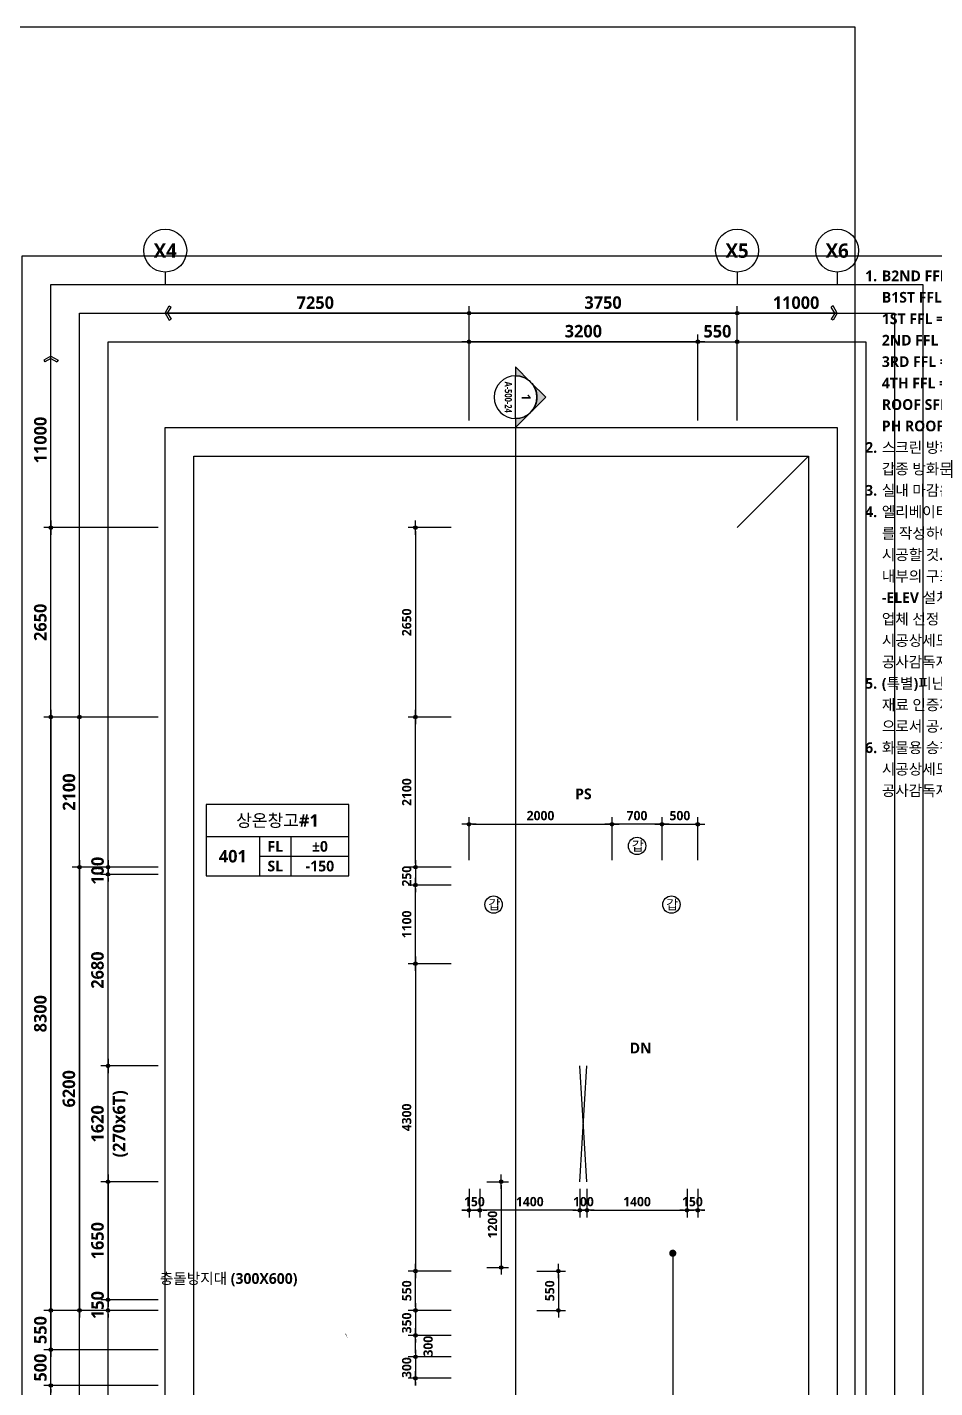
# Model space of a CAD drawing. Header units: millimetres. Extents: x -12482 to 126000, y 0 to 220200.
# Drawn here: x 66919 to 79615, y 128468 to 147500 of the extents above; entities that cross this region are included whole.
import ezdxf
from ezdxf.enums import TextEntityAlignment as Align

# ---------------------------------------------------------------- set-up
doc = ezdxf.new("R2010")
doc.units = ezdxf.units.MM
doc.header["$LTSCALE"] = 60
doc.linetypes.add('CEN', pattern=[62, 60, -1, 0, -1])
doc.layers.get('Defpoints').update_dxf_attribs({"color": 153})
for name, color, linetype in [('A-ANNO-DIM', 4, 'Continuous'), ('A-ANNO-GRA1', 7, 'Continuous'), ('A-ANNO-LEAD', 4, 'Continuous'), ('A-ANNO-NOTE', 7, 'Continuous'), ('A-ANNO-SYMB', 7, 'Continuous'), ('A-ANNO-TEXT1', 7, 'Continuous'), ('A-ANNO-TEXT2', 3, 'Continuous'), ('A-ANNO-TITL', 7, 'Continuous'), ('A-FLOR-OPEN-BELO', 6, 'CEN'), ('A-ST-AXIS-BUB', 7, 'Continuous'), ('A-ST-AXIS-DIM', 7, 'Continuous'), ('AA-MKXS', 3, 'Continuous'), ('AA-MKXX', 3, 'Continuous')]:
    doc.layers.add(name, color=color, linetype=linetype)
for name, color, linetype, plot in [('Defpoint', 161, 'Continuous', False), ('G(그리드1)', 185, 'Continuous', False), ('G(그리드2)', 235, 'Continuous', False)]:
    doc.layers.add(name, color=color, linetype=linetype, plot=plot)
doc.styles.add('2020음성 1차', font='NanumGothicBold.ttf')
doc.styles.add('SAMOO', font='romans.shx', dxfattribs={"bigfont": 'whgtxt.shx'})
doc.styles.add('SH_나눔', font='')
doc.styles.add('SH_대대리576', font='')
doc.styles.add('SH_진천_나눔', font='')
doc.styles.get('SH_나눔').set_extended_font_data('NanumGothic', bold=True)
doc.styles.get('SH_대대리576').set_extended_font_data('NanumGothic', bold=True)
doc.styles.get('SH_진천_나눔').set_extended_font_data('NanumGothic', bold=True)
doc.dimstyles.new('SHP 50', dxfattribs={"dimscale": 50, "dimtxt": 3.5, "dimasz": 1, "dimexe": 2, "dimexo": 2, "dimgap": 1, "dimtad": 1, "dimdec": 0, "dimzin": 0, "dimdsep": 46, "dimtxsty": 'SH_진천_나눔', "dimblk": 'DIMDOT', "dimcen": 0.09, "dimclrd": 256, "dimclre": 256, "dimclrt": 3, "dimadec": 0, "dimazin": 1, "dimtfac": 1, "dimtdec": 0, "dimtix": 1, "dimtmove": 2, "dimatfit": 0, "dimldrblk": 'DIMDOT', "dimfxl": 1, "dimtolj": 1, "dimtzin": 0, "dimlwd": -1, "dimlwe": -1, "dimarcsym": 0})
doc.dimstyles.new('SHP 50내부', dxfattribs={"dimscale": 50, "dimtxt": 2.6, "dimasz": 1, "dimexe": 2, "dimexo": 2, "dimgap": 1, "dimtad": 1, "dimdec": 0, "dimzin": 0, "dimdsep": 46, "dimtxsty": '2020음성 1차', "dimblk": 'DIMDOT', "dimcen": 0.09, "dimclrd": 256, "dimclre": 256, "dimclrt": 3, "dimadec": 0, "dimazin": 1, "dimtfac": 1, "dimtdec": 0, "dimtix": 1, "dimtmove": 2, "dimatfit": 0, "dimldrblk": 'DIMDOT', "dimfxl": 1, "dimtolj": 1, "dimtzin": 0, "dimlwd": -1, "dimlwe": -1, "dimarcsym": 0})

# ---------------------------------------------------------------- blocks, each defined once
blk = doc.blocks.new('A-ST-AXIS-BUB-1')
at = {"layer": 'A-ST-AXIS-BUB'}
blk.add_line((0, 350), (0, 0), dxfattribs=at)
blk.add_circle((0, 950), 600, dxfattribs=at)
blk = doc.blocks.new('DIMDOT')
at = {"color": 0}
blk.add_line((-2, 0), (2, 0), dxfattribs=at)
for radius in [0.5, 0.25]:
    blk.add_circle((0, 0), radius, dxfattribs=at)
blk = doc.blocks.new('arrow1')
at = {"color": 0}
for p, q in [((0, 0), (0.286, 0.501)), ((0, 0), (0.286, -0.501)), ((0.165, 0), (0.41, 0.429)), ((0.165, 0), (0.41, -0.429)), ((0.286, 0.501), (0.41, 0.43)), ((0.286, -0.501), (0.41, -0.43))]:
    blk.add_line(p, q, dxfattribs=at)
blk = doc.blocks.new('*D17279')
at = {"layer": 'A-ST-AXIS-DIM'}
for p, q in [((68750, 137850), (67150, 137850)), ((67250, 137800), (67250, 129600)), ((68750, 129550), (67150, 129550))]:
    blk.add_line(p, q, dxfattribs=at)
at = {"layer": 'Defpoints', "color": 0}
for p in [(68850, 137850), (67250, 129550), (68850, 129550)]:
    blk.add_point(p, dxfattribs=at)
at = {"layer": 'A-ST-AXIS-DIM', "linetype": 'ByBlock', "xscale": 50, "yscale": 50, "zscale": 50}
for p, rotation in [((67250, 137850), 90), ((67250, 129550), 270)]:
    blk.add_blockref('DIMDOT', p, dxfattribs=dict(at, rotation=rotation))
at = {"layer": 'A-ST-AXIS-DIM', "color": 3, "insert": (67103, 133700), "char_height": 175, "attachment_point": 5, "rotation": 90, "style": 'SH_진천_나눔'}
blk.add_mtext('\\A1;8300', dxfattribs=at)
blk = doc.blocks.new('*D17280')
at = {"layer": 'A-ST-AXIS-DIM'}
for p, q in [((68750, 135750), (67550, 135750)), ((67650, 135700), (67650, 129600)), ((68750, 129550), (67550, 129550))]:
    blk.add_line(p, q, dxfattribs=at)
at = {"layer": 'Defpoints', "color": 0}
for p in [(68850, 135750), (67650, 129550), (68850, 129550)]:
    blk.add_point(p, dxfattribs=at)
at = {"layer": 'A-ST-AXIS-DIM', "linetype": 'ByBlock', "xscale": 50, "yscale": 50, "zscale": 50}
for p, rotation in [((67650, 135750), 90), ((67650, 129550), 270)]:
    blk.add_blockref('DIMDOT', p, dxfattribs=dict(at, rotation=rotation))
at = {"layer": 'A-ST-AXIS-DIM', "color": 3, "insert": (67503, 132650), "char_height": 175, "attachment_point": 5, "rotation": 90, "style": 'SH_진천_나눔'}
blk.add_mtext('\\A1;6200', dxfattribs=at)
blk = doc.blocks.new('*D17281')
at = {"layer": 'A-ST-AXIS-DIM'}
for p, q in [((68750, 137850), (67550, 137850)), ((67650, 135800), (67650, 137800)), ((68750, 135750), (67550, 135750))]:
    blk.add_line(p, q, dxfattribs=at)
at = {"layer": 'Defpoints', "color": 0}
for p in [(67650, 137850), (68850, 137850), (68850, 135750)]:
    blk.add_point(p, dxfattribs=at)
at = {"layer": 'A-ST-AXIS-DIM', "linetype": 'ByBlock', "xscale": 50, "yscale": 50, "zscale": 50}
for p, rotation in [((67650, 137850), 90), ((67650, 135750), 270)]:
    blk.add_blockref('DIMDOT', p, dxfattribs=dict(at, rotation=rotation))
at = {"layer": 'A-ST-AXIS-DIM', "color": 3, "insert": (67504, 136800), "char_height": 175, "attachment_point": 5, "rotation": 90, "style": 'SH_진천_나눔'}
blk.add_mtext('\\A1;2100', dxfattribs=at)
blk = doc.blocks.new('*D17282')
at = {"layer": 'A-ST-AXIS-DIM'}
for p, q in [((68750, 129550), (67150, 129550)), ((67250, 129500), (67250, 129050)), ((68750, 129000), (67150, 129000))]:
    blk.add_line(p, q, dxfattribs=at)
at = {"layer": 'Defpoints', "color": 0}
for p in [(68850, 129550), (67250, 129000), (68850, 129000)]:
    blk.add_point(p, dxfattribs=at)
at = {"layer": 'A-ST-AXIS-DIM', "linetype": 'ByBlock', "xscale": 50, "yscale": 50, "zscale": 50}
for p, rotation in [((67250, 129550), 90), ((67250, 129000), 270)]:
    blk.add_blockref('DIMDOT', p, dxfattribs=dict(at, rotation=rotation))
at = {"layer": 'A-ST-AXIS-DIM', "color": 3, "insert": (67104, 129275), "char_height": 175, "attachment_point": 5, "rotation": 90, "style": 'SH_진천_나눔'}
blk.add_mtext('\\A1;550', dxfattribs=at)
blk = doc.blocks.new('*D17283')
at = {"layer": 'A-ST-AXIS-DIM'}
for p, q in [((68750, 140500), (67150, 140500)), ((67250, 137900), (67250, 140450)), ((68750, 137850), (67150, 137850))]:
    blk.add_line(p, q, dxfattribs=at)
at = {"layer": 'Defpoints', "color": 0}
for p in [(67250, 140500), (68850, 140500), (68850, 137850)]:
    blk.add_point(p, dxfattribs=at)
at = {"layer": 'A-ST-AXIS-DIM', "linetype": 'ByBlock', "xscale": 50, "yscale": 50, "zscale": 50}
for p, rotation in [((67250, 140500), 90), ((67250, 137850), 270)]:
    blk.add_blockref('DIMDOT', p, dxfattribs=dict(at, rotation=rotation))
at = {"layer": 'A-ST-AXIS-DIM', "color": 3, "insert": (67103, 139175), "char_height": 175, "attachment_point": 5, "rotation": 90, "style": 'SH_진천_나눔'}
blk.add_mtext('\\A1;2650', dxfattribs=at)
blk = doc.blocks.new('*D18460')
at = {"layer": 'A-ST-AXIS-DIM'}
for p, q in [((73100, 142000), (73100, 143600)), ((76850, 142000), (76850, 143600)), ((76800, 143500), (73150, 143500))]:
    blk.add_line(p, q, dxfattribs=at)
at = {"layer": 'Defpoints', "color": 0}
for p in [(73100, 143500), (73100, 141900), (76850, 141900)]:
    blk.add_point(p, dxfattribs=at)
at = {"layer": 'A-ST-AXIS-DIM', "linetype": 'ByBlock', "xscale": 50, "yscale": 50, "zscale": 50, "rotation": 180}
blk.add_blockref('DIMDOT', (73100, 143500), dxfattribs=at)
at = {"layer": 'A-ST-AXIS-DIM', "linetype": 'ByBlock', "xscale": 50, "yscale": 50, "zscale": 50}
blk.add_blockref('DIMDOT', (76850, 143500), dxfattribs=at)
at = {"layer": 'A-ST-AXIS-DIM', "color": 3, "insert": (74975, 143647), "char_height": 175, "attachment_point": 5, "style": 'SH_진천_나눔'}
blk.add_mtext('\\A1;3750', dxfattribs=at)
blk = doc.blocks.new('*D18461')
at = {"layer": 'A-ST-AXIS-DIM'}
for p, q in [((76300, 142000), (76300, 143200)), ((76850, 142000), (76850, 143200)), ((76350, 143100), (76800, 143100))]:
    blk.add_line(p, q, dxfattribs=at)
at = {"layer": 'Defpoints', "color": 0}
for p in [(76850, 143100), (76300, 141900), (76850, 141900)]:
    blk.add_point(p, dxfattribs=at)
at = {"layer": 'A-ST-AXIS-DIM', "linetype": 'ByBlock', "xscale": 50, "yscale": 50, "zscale": 50, "rotation": 180}
blk.add_blockref('DIMDOT', (76300, 143100), dxfattribs=at)
at = {"layer": 'A-ST-AXIS-DIM', "linetype": 'ByBlock', "xscale": 50, "yscale": 50, "zscale": 50}
blk.add_blockref('DIMDOT', (76850, 143100), dxfattribs=at)
at = {"layer": 'A-ST-AXIS-DIM', "color": 3, "insert": (76575, 143246), "char_height": 175, "attachment_point": 5, "style": 'SH_진천_나눔'}
blk.add_mtext('\\A1;550', dxfattribs=at)
blk = doc.blocks.new('*D18462')
at = {"layer": 'A-ST-AXIS-DIM'}
for p, q in [((73100, 142000), (73100, 143200)), ((76300, 142000), (76300, 143200)), ((76250, 143100), (73150, 143100))]:
    blk.add_line(p, q, dxfattribs=at)
at = {"layer": 'Defpoints', "color": 0}
for p in [(73100, 143100), (73100, 141900), (76300, 141900)]:
    blk.add_point(p, dxfattribs=at)
at = {"layer": 'A-ST-AXIS-DIM', "linetype": 'ByBlock', "xscale": 50, "yscale": 50, "zscale": 50, "rotation": 180}
blk.add_blockref('DIMDOT', (73100, 143100), dxfattribs=at)
at = {"layer": 'A-ST-AXIS-DIM', "linetype": 'ByBlock', "xscale": 50, "yscale": 50, "zscale": 50}
blk.add_blockref('DIMDOT', (76300, 143100), dxfattribs=at)
at = {"layer": 'A-ST-AXIS-DIM', "color": 3, "insert": (74700, 143247), "char_height": 175, "attachment_point": 5, "style": 'SH_진천_나눔'}
blk.add_mtext('\\A1;3200', dxfattribs=at)
blk = doc.blocks.new('갑종 TEXT100')
at = {"layer": 'A-ANNO-SYMB'}
blk.add_circle((0, 0), 243, dxfattribs=at)
at = {"layer": 'A-ANNO-TITL', "style": '2020음성 1차'}
blk.add_text('갑 ', height=266.7, dxfattribs=at).set_placement((67, 0), align=Align.MIDDLE_CENTER)
blk = doc.blocks.new('*D18507')
at = {"layer": 'A-ANNO-DIM'}
for p, q in [((73100, 135850), (73100, 136450)), ((73150, 136350), (75050, 136350)), ((75100, 135850), (75100, 136450))]:
    blk.add_line(p, q, dxfattribs=at)
at = {"layer": 'Defpoints', "color": 0}
for p in [(75100, 136350), (73100, 135750), (75100, 135750)]:
    blk.add_point(p, dxfattribs=at)
at = {"layer": 'A-ANNO-DIM', "linetype": 'ByBlock', "xscale": 50, "yscale": 50, "zscale": 50, "rotation": 180}
blk.add_blockref('DIMDOT', (73100, 136350), dxfattribs=at)
at = {"layer": 'A-ANNO-DIM', "linetype": 'ByBlock', "xscale": 50, "yscale": 50, "zscale": 50}
blk.add_blockref('DIMDOT', (75100, 136350), dxfattribs=at)
at = {"layer": 'A-ANNO-DIM', "color": 3, "insert": (74100, 136471), "char_height": 130, "attachment_point": 5, "style": '2020음성 1차'}
blk.add_mtext('\\A1;2000', dxfattribs=at)
blk = doc.blocks.new('*D18563')
at = {"layer": 'A-ANNO-DIM'}
for p, q in [((74050, 130100), (74450, 130100)), ((74350, 130050), (74350, 129600)), ((74050, 129550), (74450, 129550))]:
    blk.add_line(p, q, dxfattribs=at)
at = {"layer": 'Defpoints', "color": 0}
for p in [(73950, 130100), (73950, 129550), (74350, 129550)]:
    blk.add_point(p, dxfattribs=at)
at = {"layer": 'A-ANNO-DIM', "linetype": 'ByBlock', "xscale": 50, "yscale": 50, "zscale": 50}
for p, rotation in [((74350, 130100), 90), ((74350, 129550), 270)]:
    blk.add_blockref('DIMDOT', p, dxfattribs=dict(at, rotation=rotation))
at = {"layer": 'A-ANNO-DIM', "color": 3, "insert": (74229, 129825), "char_height": 130, "attachment_point": 5, "rotation": 90, "style": '2020음성 1차'}
blk.add_mtext('\\A1;550', dxfattribs=at)
blk = doc.blocks.new('*D18607')
at = {"layer": 'A-ST-AXIS-DIM'}
for p, q in [((68750, 132970), (67950, 132970)), ((68050, 131400), (68050, 132920)), ((68750, 131350), (67950, 131350))]:
    blk.add_line(p, q, dxfattribs=at)
at = {"layer": 'Defpoints', "color": 0}
for p in [(68050, 132970), (68850, 132970), (68850, 131350)]:
    blk.add_point(p, dxfattribs=at)
at = {"layer": 'A-ST-AXIS-DIM', "linetype": 'ByBlock', "xscale": 50, "yscale": 50, "zscale": 50}
for p, rotation in [((68050, 132970), 90), ((68050, 131350), 270)]:
    blk.add_blockref('DIMDOT', p, dxfattribs=dict(at, rotation=rotation))
at = {"layer": 'A-ST-AXIS-DIM', "color": 3, "char_height": 175, "attachment_point": 5, "rotation": 90, "style": 'SH_진천_나눔'}
for s, insert in [('\\A1;(270x6T)', (68222, 132160)), ('\\A1;1620', (67903, 132160))]:
    blk.add_mtext(s, dxfattribs=dict(at, insert=insert))
blk = doc.blocks.new('*D18608')
at = {"layer": 'A-ST-AXIS-DIM'}
for p, q in [((68750, 135650), (67950, 135650)), ((68050, 133020), (68050, 135600)), ((68750, 132970), (67950, 132970))]:
    blk.add_line(p, q, dxfattribs=at)
at = {"layer": 'Defpoints', "color": 0}
for p in [(68050, 135650), (68850, 135650), (68850, 132970)]:
    blk.add_point(p, dxfattribs=at)
at = {"layer": 'A-ST-AXIS-DIM', "linetype": 'ByBlock', "xscale": 50, "yscale": 50, "zscale": 50}
for p, rotation in [((68050, 135650), 90), ((68050, 132970), 270)]:
    blk.add_blockref('DIMDOT', p, dxfattribs=dict(at, rotation=rotation))
at = {"layer": 'A-ST-AXIS-DIM', "color": 3, "insert": (67903, 134310), "char_height": 175, "attachment_point": 5, "rotation": 90, "style": 'SH_진천_나눔'}
blk.add_mtext('\\A1;2680', dxfattribs=at)
blk = doc.blocks.new('*D18609')
at = {"layer": 'A-ST-AXIS-DIM'}
for p, q in [((68750, 135750), (67950, 135750)), ((68050, 135800), (68050, 135850)), ((68050, 135750), (68050, 135650)), ((68750, 135650), (67950, 135650)), ((68050, 135600), (68050, 135550))]:
    blk.add_line(p, q, dxfattribs=at)
at = {"layer": 'Defpoints', "color": 0}
for p in [(68850, 135750), (68050, 135650), (68850, 135650)]:
    blk.add_point(p, dxfattribs=at)
at = {"layer": 'A-ST-AXIS-DIM', "linetype": 'ByBlock', "xscale": 50, "yscale": 50, "zscale": 50}
for p, rotation in [((68050, 135750), 270), ((68050, 135650), 90)]:
    blk.add_blockref('DIMDOT', p, dxfattribs=dict(at, rotation=rotation))
at = {"layer": 'A-ST-AXIS-DIM', "color": 3, "insert": (67904, 135700), "char_height": 175, "attachment_point": 5, "rotation": 90, "style": 'SH_진천_나눔'}
blk.add_mtext('\\A1;100', dxfattribs=at)
blk = doc.blocks.new('*D18610')
at = {"layer": 'A-ST-AXIS-DIM'}
for p, q in [((68750, 131350), (67950, 131350)), ((68050, 131300), (68050, 129750)), ((68750, 129700), (67950, 129700))]:
    blk.add_line(p, q, dxfattribs=at)
at = {"layer": 'Defpoints', "color": 0}
for p in [(68850, 131350), (68050, 129700), (68850, 129700)]:
    blk.add_point(p, dxfattribs=at)
at = {"layer": 'A-ST-AXIS-DIM', "linetype": 'ByBlock', "xscale": 50, "yscale": 50, "zscale": 50}
for p, rotation in [((68050, 131350), 90), ((68050, 129700), 270)]:
    blk.add_blockref('DIMDOT', p, dxfattribs=dict(at, rotation=rotation))
at = {"layer": 'A-ST-AXIS-DIM', "color": 3, "insert": (67903, 130525), "char_height": 175, "attachment_point": 5, "rotation": 90, "style": 'SH_진천_나눔'}
blk.add_mtext('\\A1;1650', dxfattribs=at)
blk = doc.blocks.new('*D18611')
at = {"layer": 'A-ST-AXIS-DIM'}
for p, q in [((68750, 129700), (67950, 129700)), ((68050, 129750), (68050, 129800)), ((68050, 129550), (68050, 129700)), ((68750, 129550), (67950, 129550)), ((68050, 129500), (68050, 129450))]:
    blk.add_line(p, q, dxfattribs=at)
at = {"layer": 'Defpoints', "color": 0}
for p in [(68050, 129700), (68850, 129700), (68850, 129550)]:
    blk.add_point(p, dxfattribs=at)
at = {"layer": 'A-ST-AXIS-DIM', "linetype": 'ByBlock', "xscale": 50, "yscale": 50, "zscale": 50}
for p, rotation in [((68050, 129700), 270), ((68050, 129550), 90)]:
    blk.add_blockref('DIMDOT', p, dxfattribs=dict(at, rotation=rotation))
at = {"layer": 'A-ST-AXIS-DIM', "color": 3, "insert": (67904, 129625), "char_height": 175, "attachment_point": 5, "rotation": 90, "style": 'SH_진천_나눔'}
blk.add_mtext('\\A1;150', dxfattribs=at)
blk = doc.blocks.new('*D18623')
at = {"layer": 'A-ANNO-DIM'}
for p, q in [((74650, 131250), (74650, 130850)), ((74750, 131250), (74750, 130850)), ((74600, 130950), (74550, 130950)), ((74750, 130950), (74650, 130950)), ((74800, 130950), (74850, 130950))]:
    blk.add_line(p, q, dxfattribs=at)
at = {"layer": 'Defpoints', "color": 0}
for p in [(74650, 131350), (74750, 131350), (74650, 130950)]:
    blk.add_point(p, dxfattribs=at)
at = {"layer": 'A-ANNO-DIM', "linetype": 'ByBlock', "xscale": 50, "yscale": 50, "zscale": 50}
blk.add_blockref('DIMDOT', (74650, 130950), dxfattribs=at)
at = {"layer": 'A-ANNO-DIM', "linetype": 'ByBlock', "xscale": 50, "yscale": 50, "zscale": 50, "rotation": 180}
blk.add_blockref('DIMDOT', (74750, 130950), dxfattribs=at)
at = {"layer": 'A-ANNO-DIM', "color": 3, "insert": (74700, 131071), "char_height": 130, "attachment_point": 5, "style": '2020음성 1차'}
blk.add_mtext('\\A1;100', dxfattribs=at)
blk = doc.blocks.new('*D18624')
at = {"layer": 'A-ANNO-DIM'}
for p, q in [((74750, 131250), (74750, 130850)), ((76150, 131250), (76150, 130850)), ((74800, 130950), (76100, 130950))]:
    blk.add_line(p, q, dxfattribs=at)
at = {"layer": 'Defpoints', "color": 0}
for p in [(74750, 131350), (76150, 131350), (76150, 130950)]:
    blk.add_point(p, dxfattribs=at)
at = {"layer": 'A-ANNO-DIM', "linetype": 'ByBlock', "xscale": 50, "yscale": 50, "zscale": 50, "rotation": 180}
blk.add_blockref('DIMDOT', (74750, 130950), dxfattribs=at)
at = {"layer": 'A-ANNO-DIM', "linetype": 'ByBlock', "xscale": 50, "yscale": 50, "zscale": 50}
blk.add_blockref('DIMDOT', (76150, 130950), dxfattribs=at)
at = {"layer": 'A-ANNO-DIM', "color": 3, "insert": (75450, 131071), "char_height": 130, "attachment_point": 5, "style": '2020음성 1차'}
blk.add_mtext('\\A1;1400', dxfattribs=at)
blk = doc.blocks.new('*D18625')
at = {"layer": 'A-ANNO-DIM'}
for p, q in [((76150, 131250), (76150, 130850)), ((76300, 131250), (76300, 130850)), ((76100, 130950), (76050, 130950)), ((76300, 130950), (76150, 130950)), ((76350, 130950), (76400, 130950))]:
    blk.add_line(p, q, dxfattribs=at)
at = {"layer": 'Defpoints', "color": 0}
for p in [(76150, 131350), (76300, 131350), (76150, 130950)]:
    blk.add_point(p, dxfattribs=at)
at = {"layer": 'A-ANNO-DIM', "linetype": 'ByBlock', "xscale": 50, "yscale": 50, "zscale": 50}
blk.add_blockref('DIMDOT', (76150, 130950), dxfattribs=at)
at = {"layer": 'A-ANNO-DIM', "linetype": 'ByBlock', "xscale": 50, "yscale": 50, "zscale": 50, "rotation": 180}
blk.add_blockref('DIMDOT', (76300, 130950), dxfattribs=at)
at = {"layer": 'A-ANNO-DIM', "color": 3, "insert": (76225, 131071), "char_height": 130, "attachment_point": 5, "style": '2020음성 1차'}
blk.add_mtext('\\A1;150', dxfattribs=at)
blk = doc.blocks.new('*D18626')
at = {"layer": 'A-ANNO-DIM'}
for p, q in [((73250, 131250), (73250, 130850)), ((74650, 131250), (74650, 130850)), ((74600, 130950), (73300, 130950))]:
    blk.add_line(p, q, dxfattribs=at)
at = {"layer": 'Defpoints', "color": 0}
for p in [(73250, 131350), (74650, 131350), (73250, 130950)]:
    blk.add_point(p, dxfattribs=at)
at = {"layer": 'A-ANNO-DIM', "linetype": 'ByBlock', "xscale": 50, "yscale": 50, "zscale": 50, "rotation": 180}
blk.add_blockref('DIMDOT', (73250, 130950), dxfattribs=at)
at = {"layer": 'A-ANNO-DIM', "linetype": 'ByBlock', "xscale": 50, "yscale": 50, "zscale": 50}
blk.add_blockref('DIMDOT', (74650, 130950), dxfattribs=at)
at = {"layer": 'A-ANNO-DIM', "color": 3, "insert": (73950, 131071), "char_height": 130, "attachment_point": 5, "style": '2020음성 1차'}
blk.add_mtext('\\A1;1400', dxfattribs=at)
blk = doc.blocks.new('*D18627')
at = {"layer": 'A-ANNO-DIM'}
for p, q in [((73100, 131250), (73100, 130850)), ((73250, 131250), (73250, 130850)), ((73050, 130950), (73000, 130950)), ((73100, 130950), (73250, 130950)), ((73300, 130950), (73350, 130950))]:
    blk.add_line(p, q, dxfattribs=at)
at = {"layer": 'Defpoints', "color": 0}
for p in [(73100, 131350), (73250, 131350), (73250, 130950)]:
    blk.add_point(p, dxfattribs=at)
at = {"layer": 'A-ANNO-DIM', "linetype": 'ByBlock', "xscale": 50, "yscale": 50, "zscale": 50}
blk.add_blockref('DIMDOT', (73100, 130950), dxfattribs=at)
at = {"layer": 'A-ANNO-DIM', "linetype": 'ByBlock', "xscale": 50, "yscale": 50, "zscale": 50, "rotation": 180}
blk.add_blockref('DIMDOT', (73250, 130950), dxfattribs=at)
at = {"layer": 'A-ANNO-DIM', "color": 3, "insert": (73175, 131071), "char_height": 130, "attachment_point": 5, "style": '2020음성 1차'}
blk.add_mtext('\\A1;150', dxfattribs=at)
blk = doc.blocks.new('*D18632')
at = {"layer": 'A-ST-AXIS-DIM'}
for p, q in [((67250, 129050), (67250, 129100)), ((68750, 129000), (67150, 129000)), ((67250, 128500), (67250, 129000)), ((68750, 128500), (67150, 128500)), ((67250, 128450), (67250, 128400))]:
    blk.add_line(p, q, dxfattribs=at)
at = {"layer": 'Defpoints', "color": 0}
for p in [(67250, 129000), (68850, 129000), (68850, 128500)]:
    blk.add_point(p, dxfattribs=at)
at = {"layer": 'A-ST-AXIS-DIM', "linetype": 'ByBlock', "xscale": 50, "yscale": 50, "zscale": 50}
for p, rotation in [((67250, 129000), 270), ((67250, 128500), 90)]:
    blk.add_blockref('DIMDOT', p, dxfattribs=dict(at, rotation=rotation))
at = {"layer": 'A-ST-AXIS-DIM', "color": 3, "insert": (67104, 128750), "char_height": 175, "attachment_point": 5, "rotation": 90, "style": 'SH_진천_나눔'}
blk.add_mtext('\\A1;500', dxfattribs=at)
blk = doc.blocks.new('*D18832')
at = {"layer": 'A-ANNO-DIM'}
for p, q in [((73350, 131350), (73650, 131350)), ((73550, 131300), (73550, 130200)), ((73350, 130150), (73650, 130150))]:
    blk.add_line(p, q, dxfattribs=at)
at = {"layer": 'Defpoints', "color": 0}
for p in [(73250, 131350), (73250, 130150), (73550, 130150)]:
    blk.add_point(p, dxfattribs=at)
at = {"layer": 'A-ANNO-DIM', "linetype": 'ByBlock', "xscale": 50, "yscale": 50, "zscale": 50}
for p, rotation in [((73550, 131350), 90), ((73550, 130150), 270)]:
    blk.add_blockref('DIMDOT', p, dxfattribs=dict(at, rotation=rotation))
at = {"layer": 'A-ANNO-DIM', "color": 3, "insert": (73429, 130750), "char_height": 130, "attachment_point": 5, "rotation": 90, "style": '2020음성 1차'}
blk.add_mtext('\\A1;1200', dxfattribs=at)
blk = doc.blocks.new('*U15104')
at = {"layer": 'AA-MKXX'}
blk.add_hatch(color=256, dxfattribs=at).paths.add_polyline_path([(48373, 600), (48163, 0), (48373, 0)])
at = {"layer": 'AA-MKXX', "linetype": 'CEN', "ltscale": 300}
blk.add_line((900, 0), (48373, 0), dxfattribs=at)
at = {"layer": 'AA-MKXX'}
blk.add_lwpolyline([(48373, 0), (48373, 600), (48163, 0)], close=True, dxfattribs=at)
blk = doc.blocks.new('G$C9D92D8A7')
at = {"layer": 'A-ANNO-GRA1'}
for p, q in [((0, 11), (40, 11)), ((15, 11), (15, 0)), ((23.75, 11), (23.75, 0)), ((15, 5.5), (40, 5.5))]:
    blk.add_line(p, q, dxfattribs=at)
blk.add_lwpolyline([(0, 20), (0, 0), (40, 0), (40, 20)], close=True, dxfattribs=at)
at = {"style": '2020음성 1차'}
for tag, height, p in [('실명', 3.5, (20, 15.5)), ('실번호', 3.5, (7.5, 5.5)), ('마감레벨', 3, (31.875, 8.25)), ('구조레벨', 3, (31.875, 2.75))]:
    blk.add_attdef(tag, text='', height=height, dxfattribs=at).set_placement(p, align=Align.MIDDLE_CENTER)
at = {"layer": 'A-ANNO-TEXT1', "style": 'SH_나눔'}
for s, p in [('FL', (19.375, 8.25)), ('SL', (19.375, 2.75))]:
    blk.add_text(s, height=3, dxfattribs=at).set_placement(p, align=Align.MIDDLE)
blk = doc.blocks.new('*D21328')
at = {"layer": 'A-ANNO-DIM'}
for p, q in [((75100, 135850), (75100, 136450)), ((75750, 136350), (75150, 136350)), ((75800, 135850), (75800, 136450))]:
    blk.add_line(p, q, dxfattribs=at)
at = {"layer": 'Defpoints', "color": 0}
for p in [(75100, 136350), (75100, 135750), (75800, 135750)]:
    blk.add_point(p, dxfattribs=at)
at = {"layer": 'A-ANNO-DIM', "linetype": 'ByBlock', "xscale": 50, "yscale": 50, "zscale": 50, "rotation": 180}
blk.add_blockref('DIMDOT', (75100, 136350), dxfattribs=at)
at = {"layer": 'A-ANNO-DIM', "linetype": 'ByBlock', "xscale": 50, "yscale": 50, "zscale": 50}
blk.add_blockref('DIMDOT', (75800, 136350), dxfattribs=at)
at = {"layer": 'A-ANNO-DIM', "color": 3, "insert": (75450, 136471), "char_height": 130, "attachment_point": 5, "style": '2020음성 1차'}
blk.add_mtext('\\A1;700', dxfattribs=at)
blk = doc.blocks.new('*D21329')
at = {"layer": 'A-ANNO-DIM'}
for p, q in [((75800, 135850), (75800, 136450)), ((75850, 136350), (76250, 136350)), ((76300, 135850), (76300, 136450))]:
    blk.add_line(p, q, dxfattribs=at)
at = {"layer": 'Defpoints', "color": 0}
for p in [(76300, 136350), (75800, 135750), (76300, 135750)]:
    blk.add_point(p, dxfattribs=at)
at = {"layer": 'A-ANNO-DIM', "linetype": 'ByBlock', "xscale": 50, "yscale": 50, "zscale": 50, "rotation": 180}
blk.add_blockref('DIMDOT', (75800, 136350), dxfattribs=at)
at = {"layer": 'A-ANNO-DIM', "linetype": 'ByBlock', "xscale": 50, "yscale": 50, "zscale": 50}
blk.add_blockref('DIMDOT', (76300, 136350), dxfattribs=at)
at = {"layer": 'A-ANNO-DIM', "color": 3, "insert": (76050, 136471), "char_height": 130, "attachment_point": 5, "style": '2020음성 1차'}
blk.add_mtext('\\A1;500', dxfattribs=at)
blk = doc.blocks.new('*D21330')
at = {"layer": 'A-ANNO-DIM'}
for p, q in [((72850, 137850), (72250, 137850)), ((72350, 135800), (72350, 137800)), ((72850, 135750), (72250, 135750))]:
    blk.add_line(p, q, dxfattribs=at)
at = {"layer": 'Defpoints', "color": 0}
for p in [(72350, 137850), (72950, 137850), (72950, 135750)]:
    blk.add_point(p, dxfattribs=at)
at = {"layer": 'A-ANNO-DIM', "linetype": 'ByBlock', "xscale": 50, "yscale": 50, "zscale": 50}
for p, rotation in [((72350, 137850), 90), ((72350, 135750), 270)]:
    blk.add_blockref('DIMDOT', p, dxfattribs=dict(at, rotation=rotation))
at = {"layer": 'A-ANNO-DIM', "color": 3, "insert": (72229, 136800), "char_height": 130, "attachment_point": 5, "rotation": 90, "style": '2020음성 1차'}
blk.add_mtext('\\A1;2100', dxfattribs=at)
blk = doc.blocks.new('*D21331')
at = {"layer": 'A-ANNO-DIM'}
for p, q in [((72850, 135750), (72250, 135750)), ((72350, 135800), (72350, 135850)), ((72350, 135750), (72350, 135500)), ((72850, 135500), (72250, 135500)), ((72350, 135450), (72350, 135400))]:
    blk.add_line(p, q, dxfattribs=at)
at = {"layer": 'Defpoints', "color": 0}
for p in [(72950, 135750), (72350, 135500), (72950, 135500)]:
    blk.add_point(p, dxfattribs=at)
at = {"layer": 'A-ANNO-DIM', "linetype": 'ByBlock', "xscale": 50, "yscale": 50, "zscale": 50}
for p, rotation in [((72350, 135750), 270), ((72350, 135500), 90)]:
    blk.add_blockref('DIMDOT', p, dxfattribs=dict(at, rotation=rotation))
at = {"layer": 'A-ANNO-DIM', "color": 3, "insert": (72228, 135625), "char_height": 130, "attachment_point": 5, "rotation": 90, "style": '2020음성 1차'}
blk.add_mtext('\\A1;250', dxfattribs=at)
blk = doc.blocks.new('*D21332')
at = {"layer": 'A-ANNO-DIM'}
for p, q in [((72850, 135500), (72250, 135500)), ((72350, 134450), (72350, 135450)), ((72850, 134400), (72250, 134400))]:
    blk.add_line(p, q, dxfattribs=at)
at = {"layer": 'Defpoints', "color": 0}
for p in [(72350, 135500), (72950, 135500), (72950, 134400)]:
    blk.add_point(p, dxfattribs=at)
at = {"layer": 'A-ANNO-DIM', "linetype": 'ByBlock', "xscale": 50, "yscale": 50, "zscale": 50}
for p, rotation in [((72350, 135500), 90), ((72350, 134400), 270)]:
    blk.add_blockref('DIMDOT', p, dxfattribs=dict(at, rotation=rotation))
at = {"layer": 'A-ANNO-DIM', "color": 3, "insert": (72229, 134950), "char_height": 130, "attachment_point": 5, "rotation": 90, "style": '2020음성 1차'}
blk.add_mtext('\\A1;1100', dxfattribs=at)
blk = doc.blocks.new('*D21333')
at = {"layer": 'A-ANNO-DIM'}
for p, q in [((72850, 134400), (72250, 134400)), ((72350, 134350), (72350, 130150)), ((72850, 130100), (72250, 130100))]:
    blk.add_line(p, q, dxfattribs=at)
at = {"layer": 'Defpoints', "color": 0}
for p in [(72950, 134400), (72350, 130100), (72950, 130100)]:
    blk.add_point(p, dxfattribs=at)
at = {"layer": 'A-ANNO-DIM', "linetype": 'ByBlock', "xscale": 50, "yscale": 50, "zscale": 50}
for p, rotation in [((72350, 134400), 90), ((72350, 130100), 270)]:
    blk.add_blockref('DIMDOT', p, dxfattribs=dict(at, rotation=rotation))
at = {"layer": 'A-ANNO-DIM', "color": 3, "insert": (72228, 132250), "char_height": 130, "attachment_point": 5, "rotation": 90, "style": '2020음성 1차'}
blk.add_mtext('\\A1;4300', dxfattribs=at)
blk = doc.blocks.new('*D21334')
at = {"layer": 'A-ANNO-DIM'}
for p, q in [((72850, 130100), (72250, 130100)), ((72350, 129600), (72350, 130050)), ((72850, 129550), (72250, 129550))]:
    blk.add_line(p, q, dxfattribs=at)
at = {"layer": 'Defpoints', "color": 0}
for p in [(72350, 130100), (72950, 130100), (72950, 129550)]:
    blk.add_point(p, dxfattribs=at)
at = {"layer": 'A-ANNO-DIM', "linetype": 'ByBlock', "xscale": 50, "yscale": 50, "zscale": 50}
for p, rotation in [((72350, 130100), 90), ((72350, 129550), 270)]:
    blk.add_blockref('DIMDOT', p, dxfattribs=dict(at, rotation=rotation))
at = {"layer": 'A-ANNO-DIM', "color": 3, "insert": (72229, 129825), "char_height": 130, "attachment_point": 5, "rotation": 90, "style": '2020음성 1차'}
blk.add_mtext('\\A1;550', dxfattribs=at)
blk = doc.blocks.new('*D21335')
at = {"layer": 'A-ANNO-DIM'}
for p, q in [((72350, 129600), (72350, 129650)), ((72850, 129550), (72250, 129550)), ((72350, 129550), (72350, 129200)), ((72850, 129200), (72250, 129200)), ((72350, 129150), (72350, 129100))]:
    blk.add_line(p, q, dxfattribs=at)
at = {"layer": 'Defpoints', "color": 0}
for p in [(72950, 129550), (72350, 129200), (72950, 129200)]:
    blk.add_point(p, dxfattribs=at)
at = {"layer": 'A-ANNO-DIM', "linetype": 'ByBlock', "xscale": 50, "yscale": 50, "zscale": 50}
for p, rotation in [((72350, 129550), 270), ((72350, 129200), 90)]:
    blk.add_blockref('DIMDOT', p, dxfattribs=dict(at, rotation=rotation))
at = {"layer": 'A-ANNO-DIM', "color": 3, "insert": (72228, 129375), "char_height": 130, "attachment_point": 5, "rotation": 90, "style": '2020음성 1차'}
blk.add_mtext('\\A1;350', dxfattribs=at)
blk = doc.blocks.new('*D21336')
at = {"layer": 'A-ANNO-DIM'}
for p, q in [((72850, 129200), (72250, 129200)), ((72350, 128950), (72350, 129150)), ((72850, 128900), (72250, 128900))]:
    blk.add_line(p, q, dxfattribs=at)
at = {"layer": 'Defpoints', "color": 0}
for p in [(72350, 129200), (72950, 129200), (72950, 128900)]:
    blk.add_point(p, dxfattribs=at)
at = {"layer": 'A-ANNO-DIM', "linetype": 'ByBlock', "xscale": 50, "yscale": 50, "zscale": 50}
for p, rotation in [((72350, 129200), 90), ((72350, 128900), 270)]:
    blk.add_blockref('DIMDOT', p, dxfattribs=dict(at, rotation=rotation))
at = {"layer": 'A-ANNO-DIM', "color": 3, "insert": (72528, 129050), "char_height": 130, "attachment_point": 5, "rotation": 90, "style": '2020음성 1차'}
blk.add_mtext('\\A1;300', dxfattribs=at)
blk = doc.blocks.new('*D21337')
at = {"layer": 'A-ANNO-DIM'}
for p, q in [((72850, 128900), (72250, 128900)), ((72350, 128950), (72350, 129000)), ((72350, 128900), (72350, 128600)), ((72850, 128600), (72250, 128600)), ((72350, 128550), (72350, 128500))]:
    blk.add_line(p, q, dxfattribs=at)
at = {"layer": 'Defpoints', "color": 0}
for p in [(72950, 128900), (72350, 128600), (72950, 128600)]:
    blk.add_point(p, dxfattribs=at)
at = {"layer": 'A-ANNO-DIM', "linetype": 'ByBlock', "xscale": 50, "yscale": 50, "zscale": 50}
for p, rotation in [((72350, 128900), 270), ((72350, 128600), 90)]:
    blk.add_blockref('DIMDOT', p, dxfattribs=dict(at, rotation=rotation))
at = {"layer": 'A-ANNO-DIM', "color": 3, "insert": (72228, 128750), "char_height": 130, "attachment_point": 5, "rotation": 90, "style": '2020음성 1차'}
blk.add_mtext('\\A1;300', dxfattribs=at)
blk = doc.blocks.new('*D21338')
at = {"layer": 'A-ANNO-DIM'}
for p, q in [((72850, 140500), (72250, 140500)), ((72350, 140450), (72350, 137900)), ((72850, 137850), (72250, 137850))]:
    blk.add_line(p, q, dxfattribs=at)
at = {"layer": 'Defpoints', "color": 0}
for p in [(72950, 140500), (72350, 137850), (72950, 137850)]:
    blk.add_point(p, dxfattribs=at)
at = {"layer": 'A-ANNO-DIM', "linetype": 'ByBlock', "xscale": 50, "yscale": 50, "zscale": 50}
for p, rotation in [((72350, 140500), 90), ((72350, 137850), 270)]:
    blk.add_blockref('DIMDOT', p, dxfattribs=dict(at, rotation=rotation))
at = {"layer": 'A-ANNO-DIM', "color": 3, "insert": (72228, 139175), "char_height": 130, "attachment_point": 5, "rotation": 90, "style": '2020음성 1차'}
blk.add_mtext('\\A1;2650', dxfattribs=at)
blk = doc.blocks.new('*U15083')
at = {"layer": 'AA-MKXS'}
blk.add_hatch(color=3, dxfattribs=at).paths.add_polyline_path([(0, 8.49), (-4.24, 4.24, -0.414214), (4.24, 4.24)])
h = blk.add_hatch(color=3, dxfattribs=at)
h.paths.add_polyline_path([(-8.49, 0), (-6, 0, -0.198912), (-4.24, 4.24)])
h.paths.add_polyline_path([(6, 0), (8.49, 0), (4.24, 4.24, -0.198912)])
at = {"layer": 'AA-MKXS', "color": 3, "linetype": 'Continuous', "ltscale": 5}
blk.add_line((-6, 0), (6, 0), dxfattribs=at)
at = {"layer": 'AA-MKXS', "color": 3}
for points in [[(4.24, 4.24, 0.414214), (-4.24, 4.24), (0, 8.49)], [(-4.24, 4.24, 0.198912), (-6, 0), (-8.49, 0)], [(8.49, 0), (6, 0, 0.198912), (4.24, 4.24)]]:
    blk.add_lwpolyline(points, format="xyb", close=True, dxfattribs=at)
at = {"layer": 'AA-MKXS', "color": 3, "linetype": 'Continuous', "ltscale": 5}
blk.add_circle((0, 0), 6, dxfattribs=at)
at = {"layer": 'AA-MKXS', "style": 'SAMOO', "width": 0.85}
blk.add_attdef('ViewNUM', text='', height=2.5, dxfattribs=at).set_placement((0, 1), align=Align.BOTTOM_CENTER)
blk.add_attdef('SheetNUM', text='', height=2.5, dxfattribs=at).set_placement((0, -1), align=Align.TOP_CENTER)
blk = doc.blocks.new('G$C3CD03619')
at = {"layer": 'A-ANNO-GRA1'}
for centre in [(11731, 11592), (11731, 9792)]:
    blk.add_circle(centre, 792, dxfattribs=at)
at = {"layer": 'A-ANNO-NOTE', "style": 'SH_대대리576'}
for s, p in [('방', (11108, 11142)), ('갑', (11108, 9342))]:
    blk.add_text(s, height=900, dxfattribs=at).set_placement(p)
at = {"layer": 'A-ANNO-TITL', "style": 'SH_대대리576'}
for s, p in [('1.', (547, 25992)), ('2.', (547, 11592)), ('3.', (547, 7992)), ('4.', (547, 6192)), ('5.', (547, -8208)), ('6.', (547, -13608))]:
    blk.add_text(s, height=900, dxfattribs=at).set_placement(p, align=Align.MIDDLE_CENTER)
for s, p in [('B2ND FFL = EL-9000', (1447, 25992)), ('B1ST FFL = EL-4800', (1447, 24192)), ('1ST FFL = EL%%p0 (FH96.10)', (1447, 22392)), ('2ND FFL = EL+4500', (1447, 20592)), ('3RD FFL = EL+9000', (1447, 18792)), ('4TH FFL = EL+19000', (1447, 16992)), ('ROOF SFL = EL+29000', (1447, 15192)), ('PH ROOF SFL = EL+33000 (계단탑)', (1447, 13392)), ('스크린 방화셔터', (1447, 11592)), ('갑종 방화문', (1447, 9792)), ('실내 마감은 실내재료마감표 참조.', (1447, 7992)), ('엘리베이터 시공 시 전문업체의 시공상세도', (1447, 6192)), ('를 작성하여 공사감독자의 승인을 득한 후', (1447, 4392)), ('시공할 것. (엘리베이터 설치를 위한 승강로', (1447, 2592)), ('내부의 구조물은 엘리베이터 공사분임.)', (1447, 792)), ('-ELEV 설치용 구조부재(후크 포함) 는 전문', (1447, -1008)), ('업체 선정 후 구조계산을 반영하여', (1447, -2808)), ('시공상세도를 작성(필요시 구조보강) 하고', (1447, -4608)), ('공사감독자의 승인을 득한 후 시공할 것.', (1447, -6408)), ('(특별)피난계단의 적용시 마감재료는 불연', (1447, -8208)), ('재료 인증제품(불연성능 시험성적서 확보)', (1447, -10008)), ('으로서 공사감독자의 승인을 득한 후', (1447, -11808)), ('화물용 승강기 및 수직반송기 는 업체선정후', (1447, -13608)), ('시공상세도를 작성(필요시 구조보강) 하고', (1447, -15408)), ('공사감독자의 승인을 득한 후 시공할 것.', (1447, -17208))]:
    blk.add_text(s, height=900, dxfattribs=at).set_placement(p, align=Align.MIDDLE_LEFT)

msp = doc.modelspace()

# ---------------------------------------------------------------- linework, layer by layer
at = {"const_width": 50}
msp.add_lwpolyline([(75950, 130325, -1), (75950, 130375, -1)], format="xyb", close=True, dxfattribs=at)
msp.add_lwpolyline([(75950, 130350), (75950, 127550)])
at = {"layer": 'A-ANNO-LEAD'}
msp.add_lwpolyline([(71380.8, 129214.1, 0, 37.5, 0), (71327.4, 129293.6, 0, 0, 0), (70924.3, 130003.7, 0, 0, 0), (70757.3, 130003.7, 0, 0, 0)], format="xyseb", dxfattribs=at)
at = {"layer": 'A-FLOR-OPEN-BELO'}
for p, q in [((74650, 131350), (74750, 132970)), ((74750, 131350), (74650, 132970))]:
    msp.add_line(p, q, dxfattribs=at)
at = {"layer": 'A-ST-AXIS-DIM'}
for p, q in [((76850, 142000), (76850, 143600)), ((76850, 142000), (76850, 143600)), ((73050, 143500), (68850, 143500)), ((78250, 143500), (76900, 143500)), ((67250, 140550), (67250, 142900)), ((68150, 140500), (67150, 140500))]:
    msp.add_line(p, q, dxfattribs=at)
at = {"layer": 'Defpoint'}
msp.add_line((76850, 140500), (77850, 141500), dxfattribs=at)
msp.add_lwpolyline([(43000, 119800), (78500, 119800), (78500, 147500), (43000, 147500)], close=True, dxfattribs=at)
at = {"layer": 'G(그리드1)'}
for points in [[(79850, 123000), (66850, 123000), (66850, 144300), (79850, 144300)], [(79450, 124200), (67250, 124200), (67250, 143900), (79450, 143900)], [(79050, 124600), (67650, 124600), (67650, 143500), (79050, 143500)], [(78650, 125000), (68050, 125000), (68050, 143100), (78650, 143100)], [(78250, 125800), (68850, 125800), (68850, 141900), (78250, 141900)]]:
    msp.add_lwpolyline(points, close=True, dxfattribs=at)
at = {"layer": 'G(그리드2)'}
msp.add_lwpolyline([(77850, 126200), (69250, 126200), (69250, 141500), (77850, 141500)], close=True, dxfattribs=at)

# ---------------------------------------------------------------- block references
for name, p, xscale, yscale, zscale in [('G$C3CD03619', (78633.7, 139689.8), 0.1666666666666667, 0.1666666666666667, 0.1666666666666667), ('갑종 TEXT100', (75450, 136046.8, 103000), 0.5, 0.5, 0.5), ('갑종 TEXT100', (73443.6, 135227.4), 0.5, 0.5, 0.5), ('갑종 TEXT100', (75931.6, 135227.4), 0.5, 0.5, 0.5)]:
    msp.add_blockref(name, p, dxfattribs=dict(xscale=xscale, yscale=yscale, zscale=zscale))
ref = msp.add_blockref('*U15083', (73750, 142324.3), dxfattribs=dict(xscale=-50, yscale=50, zscale=50, rotation=269.9999999999997))
ref.add_attrib('SheetNUM', 'A-500-24', dxfattribs={"layer": 'AA-MKXS', "height": 100, "rotation": 270, "style": '2020음성 1차', "width": 0.8}).set_placement((73700, 142324.3), align=Align.TOP_CENTER)
ref.add_attrib('ViewNUM', '1', dxfattribs={"layer": 'AA-MKXS', "height": 125, "rotation": 270, "style": '2020음성 1차'}).set_placement((73800, 142324.3), align=Align.BOTTOM_CENTER)
at = {"xscale": 0.3333333333333333, "yscale": 0.3333333333333333, "zscale": 0.3333333333333333, "rotation": 270.0000000000003}
msp.add_blockref('*U15104', (73750, 142324.3), dxfattribs=at)
at = {"layer": 'A-ANNO-TEXT1'}
ref = msp.add_blockref('G$C9D92D8A7', (69420.6, 135628.6), dxfattribs=dict(at, xscale=50, yscale=50, zscale=50))
ref.add_attrib('실명', '상온창고#1', dxfattribs={"layer": 'A-ANNO-TEXT2', "height": 175, "style": '2020음성 1차'}).set_placement((70420.6, 136403.6, 137333.3), align=Align.MIDDLE_CENTER)
ref.add_attrib('실번호', '401', dxfattribs={"layer": 'A-ANNO-TEXT2', "height": 175, "style": '2020음성 1차'}).set_placement((69795.6, 135903.6, 137333.3), align=Align.MIDDLE_CENTER)
ref.add_attrib('마감레벨', '%%p0', dxfattribs={"height": 150, "style": '2020음성 1차'}).set_placement((71014.3, 136041.1, 137333.3), align=Align.MIDDLE_CENTER)
ref.add_attrib('구조레벨', '-150', dxfattribs={"height": 150, "style": '2020음성 1차'}).set_placement((71014.3, 135766.1, 137333.3), align=Align.MIDDLE_CENTER)
at = {"layer": 'A-ST-AXIS-BUB', "xscale": 0.5, "yscale": 0.5, "zscale": 0.5}
for p in [(68850, 143900), (76850, 143900), (78250, 143900)]:
    msp.add_blockref('A-ST-AXIS-BUB-1', p, dxfattribs=at)
at = {"layer": 'A-ST-AXIS-DIM'}
for name, p, xscale, yscale, zscale, rotation in [('arrow1', (68850, 143500), -200, 200, 200, 179.9999999999859), ('DIMDOT', (76850, 143500), 50, 50, 50, 180), ('arrow1', (78250, 143500), 200, 200, 200, 180.0000000000131), ('arrow1', (67250, 142900), 200, 200, 200, 270.0000000000144), ('DIMDOT', (67250, 140500), 50, 50, 50, 270)]:
    msp.add_blockref(name, p, dxfattribs=dict(at, xscale=xscale, yscale=yscale, zscale=zscale, rotation=rotation))
at = {"layer": 'A-ST-AXIS-DIM', "xscale": 50, "yscale": 50, "zscale": 50}
msp.add_blockref('DIMDOT', (73100, 143500), dxfattribs=at)

# ---------------------------------------------------------------- texts
at = {"layer": 'A-ANNO-TEXT1', "style": 'SH_진천_나눔'}
for s, height, p in [('X4', 200, (68850, 144375)), ('X5', 200, (76850, 144375)), ('X6', 200, (78250, 144375)), ('PS', 150, (74700, 136775)), ('DN', 150, (75500, 133220))]:
    msp.add_text(s, height=height, dxfattribs=at).set_placement(p, align=Align.MIDDLE_CENTER)
at = {"layer": 'A-ANNO-TEXT1', "style": '2020음성 1차'}
msp.add_text('충돌방지대 (300X600)', height=150, dxfattribs=at).set_placement((70699.8, 129996.2), align=Align.MIDDLE_RIGHT)
at = {"layer": 'A-ST-AXIS-DIM', "color": 3, "char_height": 175, "attachment_point": 5, "style": 'SH_진천_나눔'}
for s, insert in [('\\A1;7250', (70950, 143646.2)), ('\\A1;11000', (77675, 143646))]:
    msp.add_mtext(s, dxfattribs=dict(at, insert=insert))
at = {"layer": 'A-ST-AXIS-DIM', "color": 3, "insert": (67103.4, 141725), "char_height": 175, "attachment_point": 5, "rotation": 90, "style": 'SH_진천_나눔'}
msp.add_mtext('\\A1;11000', dxfattribs=at)

# ---------------------------------------------------------------- dimensions: what is measured, and where the dimension line sits
at = {"layer": 'A-ANNO-DIM'}
for base, p1, p2, angle, picture, middle in [((72350, 137850, 103000), (72950, 140500, 103000), (72950, 137850, 103000), 270, '*D21338', (72228.3, 139175, 103000)), ((72350, 137850, 103000), (72950, 135750, 103000), (72950, 137850, 103000), 90, '*D21330', (72228.5, 136800, 103000)), ((75100, 136350), (75800, 135750), (75100, 135750), 180, '*D21328', (75450, 136471.3)), ((72350, 135500, 103000), (72950, 135750, 103000), (72950, 135500, 103000), 270, '*D21331', (72228.4, 135625, 103000)), ((72350, 135500, 103000), (72950, 134400, 103000), (72950, 135500, 103000), 90, '*D21332', (72228.7, 134950, 103000)), ((72350, 130100, 103000), (72950, 134400, 103000), (72950, 130100, 103000), 270, '*D21333', (72228.3, 132250, 103000)), ((73250, 130950), (74650, 131350), (73250, 131350), 180, '*D18626', (73950, 131071.3)), ((73550, 130150), (73250, 131350), (73250, 130150), 90, '*D18832', (73428.5, 130750)), ((74650, 130950), (74750, 131350), (74650, 131350), 180, '*D18623', (74700, 131071.3)), ((76150, 130950), (76300, 131350), (76150, 131350), 180, '*D18625', (76225, 131071.5)), ((72350, 130100, 103000), (72950, 129550, 103000), (72950, 130100, 103000), 90, '*D21334', (72228.5, 129825, 103000)), ((74350, 129550), (73950, 130100), (73950, 129550), 90, '*D18563', (74228.5, 129825)), ((72350, 129200, 103000), (72950, 129550, 103000), (72950, 129200, 103000), 270, '*D21335', (72228.3, 129375, 103000)), ((72350, 128600, 103000), (72950, 128900, 103000), (72950, 128600, 103000), 270, '*D21337', (72228.3, 128750, 103000))]:
    dim = msp.add_linear_dim(base=base, p1=p1, p2=p2, angle=angle, dimstyle='SHP 50내부', override={"dimtxsty": '2020음성 1차', "dimldrblk": 'DIMDOT'}, dxfattribs=at)
    dim.commit()
    dim.dimension.update_dxf_attribs({"geometry": picture, "text_midpoint": middle})
for base, p1, p2, picture, middle in [((75100, 136350), (73100, 135750), (75100, 135750), '*D18507', (74100, 136471.5)), ((76300, 136350), (75800, 135750), (76300, 135750), '*D21329', (76050, 136471.5)), ((73250, 130950), (73100, 131350), (73250, 131350), '*D18627', (73175, 131071.5)), ((76150, 130950), (74750, 131350), (76150, 131350), '*D18624', (75450, 131071.3))]:
    dim = msp.add_linear_dim(base=base, p1=p1, p2=p2, dimstyle='SHP 50내부', override={"dimtxsty": '2020음성 1차', "dimldrblk": 'DIMDOT'}, dxfattribs=at)
    dim.commit()
    dim.dimension.update_dxf_attribs({"geometry": picture, "text_midpoint": middle})
dim = msp.add_linear_dim(base=(72350, 129200, 103000), p1=(72950, 128900, 103000), p2=(72950, 129200, 103000), angle=90, dimstyle='SHP 50내부', override={"dimtxsty": '2020음성 1차', "dimldrblk": 'DIMDOT'}, dxfattribs=at)
dim.commit()
dim.dimension.update_dxf_attribs({"geometry": '*D21336', "text_midpoint": (72528.3, 129050, 103000), "dimtype": 160})
at = {"layer": 'A-ST-AXIS-DIM'}
for base, p1, p2, angle, picture, middle in [((73100, 143500), (76850, 141900), (73100, 141900), 180, '*D18460', (74975, 143646.6)), ((73100, 143100), (76300, 141900), (73100, 141900), 180, '*D18462', (74700, 143246.6)), ((76850, 143100), (76300, 141900), (76850, 141900), 0, '*D18461', (76575, 143246.2)), ((67250, 140500), (68850, 137850), (68850, 140500), 90, '*D17283', (67103.4, 139175)), ((67250, 129550), (68850, 137850), (68850, 129550), 270, '*D17279', (67103.4, 133700)), ((67650, 137850), (68850, 135750), (68850, 137850), 90, '*D17281', (67503.8, 136800)), ((67650, 129550), (68850, 135750), (68850, 129550), 270, '*D17280', (67503.4, 132650)), ((67250, 129000), (68850, 129550), (68850, 129000), 270, '*D17282', (67103.8, 129275)), ((67250, 129000), (68850, 128500), (68850, 129000), 90, '*D18632', (67103.8, 128750))]:
    dim = msp.add_linear_dim(base=base, p1=p1, p2=p2, angle=angle, dimstyle='SHP 50', dxfattribs=at)
    dim.commit()
    dim.dimension.update_dxf_attribs({"geometry": picture, "text_midpoint": middle})
for base, p1, p2, angle, picture, middle in [((68050, 135650), (68850, 135750), (68850, 135650), 90, '*D18609', (67904, 135700)), ((68050, 135650), (68850, 132970), (68850, 135650), 270, '*D18608', (67903.4, 134310)), ((68050, 129700), (68850, 131350), (68850, 129700), 90, '*D18610', (67903.4, 130525)), ((68050, 129700), (68850, 129550), (68850, 129700), 270, '*D18611', (67903.8, 129625))]:
    dim = msp.add_linear_dim(base=base, p1=p1, p2=p2, angle=angle, dimstyle='SHP 50', override={"dimtxsty": 'SH_진천_나눔', "dimldrblk": 'DIMDOT'}, dxfattribs=at)
    dim.commit()
    dim.dimension.update_dxf_attribs({"geometry": picture, "text_midpoint": middle})
dim = msp.add_linear_dim(base=(68050, 132970), p1=(68850, 131350), p2=(68850, 132970), angle=270, text='<>\\X(270x6T)', dimstyle='SHP 50', override={"dimtxsty": 'SH_진천_나눔', "dimldrblk": 'DIMDOT'}, dxfattribs=at)
dim.commit()
dim.dimension.update_dxf_attribs({"geometry": '*D18607', "text_midpoint": (68050, 132160)})

doc.saveas('drawing.dxf')
